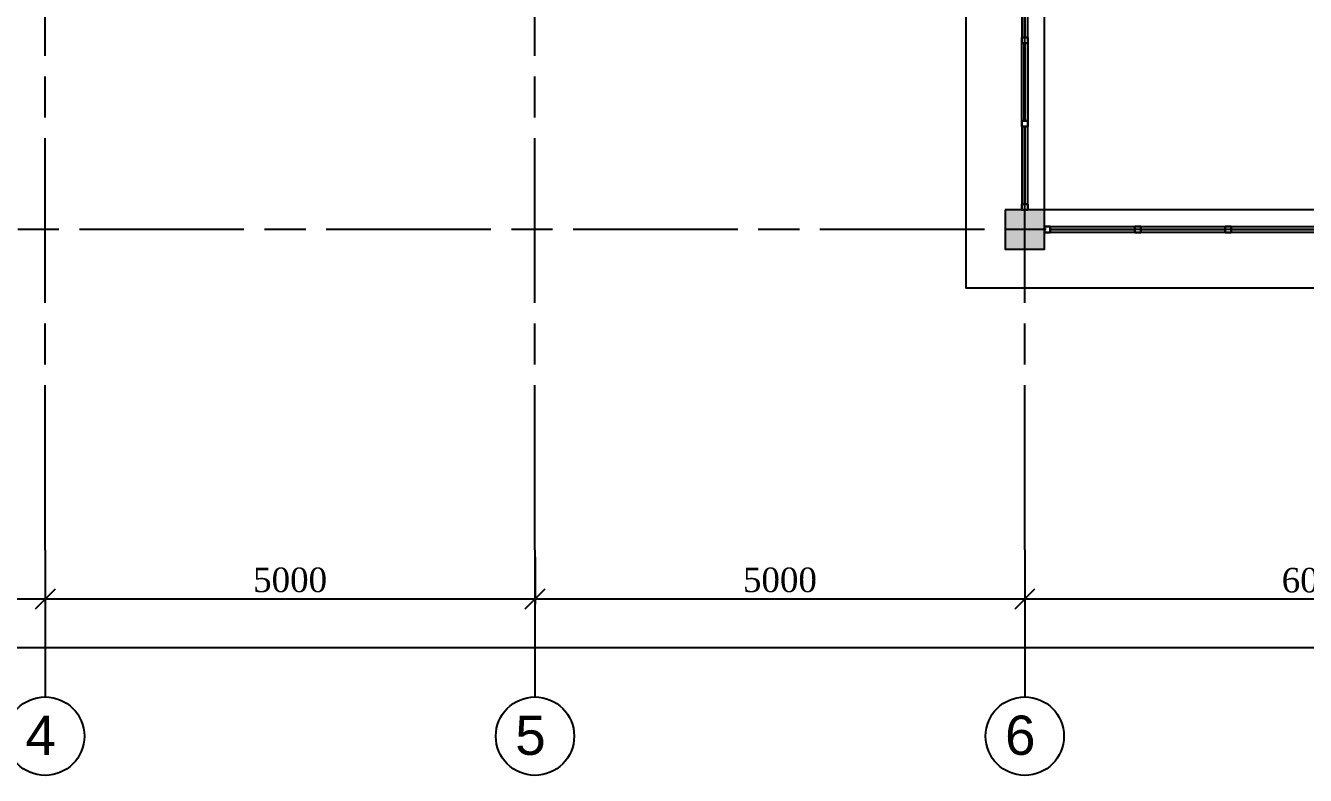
# Model space of a CAD drawing. Header units: inches. Extents: x 2870606 to 3671143, y -733551 to -473558.
# Drawn here: x 3539744 to 3552808, y -526992 to -519343 of the extents above; entities that cross this region are included whole.
import ezdxf

# ---------------------------------------------------------------- set-up
doc = ezdxf.new("R2010")
doc.units = ezdxf.units.IN
doc.header["$MEASUREMENT"] = 0
doc.linetypes.add('ACAD_ISO08W100', pattern=[36, 24, -3, 6, -3])
doc.layers.add('A_Windows', color=160, linetype='Continuous')
doc.styles.add('J~stule', font='dutch.ttf')
doc.styles.add('стиль3', font='arial.ttf', dxfattribs={"height": 250})
doc.dimstyles.new('J~style', dxfattribs={"dimscale": 100, "dimtxt": 2.5, "dimasz": 2, "dimexe": 0.55, "dimexo": 0.725, "dimtad": 1, "dimdec": 0, "dimdsep": 46, "dimtxsty": 'J~stule', "dimblk": 'OBLIQUE', "dimcen": 2, "dimdle": 0.5, "dimadec": 0, "dimazin": 0, "dimtfac": 1, "dimtdec": 0, "dimtmove": 0, "dimatfit": 3, "dimfxl": 1, "dimarcsym": 0})

# ---------------------------------------------------------------- blocks, each defined once
blk = doc.blocks.new('*U94')
at = {"color": 7, "lineweight": 30}
for points in [[(0, 60), (60, 60), (60, 0), (0, 0)], [(910, 60), (850, 60), (850, 0), (910, 0)]]:
    blk.add_lwpolyline(points, close=True, dxfattribs=at)
at = {"color": 4, "lineweight": 25}
for points in [[(60, 60), (850, 60), (850, 0), (60, 0)], [(60, 35), (850, 35), (850, 25), (60, 25)]]:
    blk.add_lwpolyline(points, close=True, dxfattribs=at)
blk = doc.blocks.new('*U95')
at = {"color": 7, "lineweight": 30}
for points in [[(0, 60), (60, 60), (60, 0), (0, 0)], [(900, 60), (840, 60), (840, 0), (900, 0)]]:
    blk.add_lwpolyline(points, close=True, dxfattribs=at)
at = {"color": 4, "lineweight": 25}
for points in [[(60, 60), (840, 60), (840, 0), (60, 0)], [(60, 35), (840, 35), (840, 25), (60, 25)]]:
    blk.add_lwpolyline(points, close=True, dxfattribs=at)
blk = doc.blocks.new('*U96')
at = {"color": 7, "lineweight": 30}
for points in [[(0, 60), (60, 60), (60, 0), (0, 0)], [(983, 60), (923, 60), (923, 0), (983, 0)]]:
    blk.add_lwpolyline(points, close=True, dxfattribs=at)
at = {"color": 4, "lineweight": 25}
for points in [[(60, 60), (923, 60), (923, 0), (60, 0)], [(60, 35), (923, 35), (923, 25), (60, 25)]]:
    blk.add_lwpolyline(points, close=True, dxfattribs=at)
blk = doc.blocks.new('_Oblique')
at = {"color": 0, "linetype": 'ByBlock', "lineweight": -2}
blk.add_line((-0.5, -0.5), (0.5, 0.5), dxfattribs=at)
blk = doc.blocks.new('*D918')
at = {"color": 0, "lineweight": -2, "transparency": 16777216}
for p, q in [((3534944, -524765), (3534944, -525247)), ((3539944, -524765), (3539944, -525247)), ((3534894, -525192), (3539994, -525192))]:
    blk.add_line(p, q, dxfattribs=at)
at = {"layer": 'Defpoints', "color": 0, "lineweight": 35, "transparency": 16777216}
for p in [(3534944, -524692), (3539944, -524692), (3539944, -525192)]:
    blk.add_point(p, dxfattribs=at)
at = {"color": 0, "lineweight": -2, "transparency": 16777216, "xscale": 200, "yscale": 200, "zscale": 200, "rotation": 180}
blk.add_blockref('_Oblique', (3534944, -525192), dxfattribs=at)
at = {"color": 0, "lineweight": -2, "transparency": 16777216, "xscale": 200, "yscale": 200, "zscale": 200}
blk.add_blockref('_Oblique', (3539944, -525192), dxfattribs=at)
at = {"color": 0, "transparency": 16777216, "insert": (3537444, -524999), "char_height": 250, "attachment_point": 5, "style": 'J~stule'}
blk.add_mtext('5000', dxfattribs=at)
blk = doc.blocks.new('*D919')
at = {"color": 0, "lineweight": -2, "transparency": 16777216}
for p, q in [((3539944, -524765), (3539944, -525247)), ((3544944, -524765), (3544944, -525247)), ((3539894, -525192), (3544994, -525192))]:
    blk.add_line(p, q, dxfattribs=at)
at = {"layer": 'Defpoints', "color": 0, "lineweight": 35, "transparency": 16777216}
for p in [(3539944, -524692), (3544944, -524692), (3544944, -525192)]:
    blk.add_point(p, dxfattribs=at)
at = {"color": 0, "lineweight": -2, "transparency": 16777216, "xscale": 200, "yscale": 200, "zscale": 200, "rotation": 180}
blk.add_blockref('_Oblique', (3539944, -525192), dxfattribs=at)
at = {"color": 0, "lineweight": -2, "transparency": 16777216, "xscale": 200, "yscale": 200, "zscale": 200}
blk.add_blockref('_Oblique', (3544944, -525192), dxfattribs=at)
at = {"color": 0, "transparency": 16777216, "insert": (3542444, -524999), "char_height": 250, "attachment_point": 5, "style": 'J~stule'}
blk.add_mtext('5000', dxfattribs=at)
blk = doc.blocks.new('*D920')
at = {"color": 0, "lineweight": -2, "transparency": 16777216}
for p, q in [((3544944, -524765), (3544944, -525247)), ((3549944, -524765), (3549944, -525247)), ((3544894, -525192), (3549994, -525192))]:
    blk.add_line(p, q, dxfattribs=at)
at = {"layer": 'Defpoints', "color": 0, "lineweight": 35, "transparency": 16777216}
for p in [(3544944, -524692), (3549944, -524692), (3549944, -525192)]:
    blk.add_point(p, dxfattribs=at)
at = {"color": 0, "lineweight": -2, "transparency": 16777216, "xscale": 200, "yscale": 200, "zscale": 200, "rotation": 180}
blk.add_blockref('_Oblique', (3544944, -525192), dxfattribs=at)
at = {"color": 0, "lineweight": -2, "transparency": 16777216, "xscale": 200, "yscale": 200, "zscale": 200}
blk.add_blockref('_Oblique', (3549944, -525192), dxfattribs=at)
at = {"color": 0, "transparency": 16777216, "insert": (3547444, -524999), "char_height": 250, "attachment_point": 5, "style": 'J~stule'}
blk.add_mtext('5000', dxfattribs=at)
blk = doc.blocks.new('*D921')
at = {"color": 0, "lineweight": -2, "transparency": 16777216}
for p, q in [((3549944, -524765), (3549944, -525247)), ((3555944, -524765), (3555944, -525247)), ((3549894, -525192), (3555994, -525192))]:
    blk.add_line(p, q, dxfattribs=at)
at = {"layer": 'Defpoints', "color": 0, "lineweight": 35, "transparency": 16777216}
for p in [(3549944, -524692), (3555944, -524692), (3555944, -525192)]:
    blk.add_point(p, dxfattribs=at)
at = {"color": 0, "lineweight": -2, "transparency": 16777216, "xscale": 200, "yscale": 200, "zscale": 200, "rotation": 180}
blk.add_blockref('_Oblique', (3549944, -525192), dxfattribs=at)
at = {"color": 0, "lineweight": -2, "transparency": 16777216, "xscale": 200, "yscale": 200, "zscale": 200}
blk.add_blockref('_Oblique', (3555944, -525192), dxfattribs=at)
at = {"color": 0, "transparency": 16777216, "insert": (3552944, -525002), "char_height": 250, "attachment_point": 5, "style": 'J~stule'}
blk.add_mtext('6000', dxfattribs=at)
blk = doc.blocks.new('*D928')
at = {"color": 0, "lineweight": -2, "transparency": 16777216}
for p, q in [((3525944, -524765), (3525944, -525747)), ((3585944, -524765), (3585944, -525747)), ((3585994, -525692), (3525894, -525692))]:
    blk.add_line(p, q, dxfattribs=at)
at = {"layer": 'Defpoints', "color": 0, "lineweight": 35, "transparency": 16777216}
for p in [(3525944, -524692), (3585944, -524692), (3525944, -525692)]:
    blk.add_point(p, dxfattribs=at)
at = {"color": 0, "lineweight": -2, "transparency": 16777216, "xscale": 200, "yscale": 200, "zscale": 200, "rotation": 180}
blk.add_blockref('_Oblique', (3525944, -525692), dxfattribs=at)
at = {"color": 0, "lineweight": -2, "transparency": 16777216, "xscale": 200, "yscale": 200, "zscale": 200}
blk.add_blockref('_Oblique', (3585944, -525692), dxfattribs=at)
at = {"color": 0, "transparency": 16777216, "insert": (3555944, -525502), "char_height": 250, "attachment_point": 5, "style": 'J~stule'}
blk.add_mtext('60000', dxfattribs=at)

msp = doc.modelspace()

# ---------------------------------------------------------------- hatches: boundary and pattern name
h = msp.add_hatch(color=256)
h.dxf.hatch_style = 1
h.paths.add_polyline_path([(3550143.68, -521623.13), (3550143.68, -521223.13), (3549743.68, -521223.13), (3549743.68, -521623.13)])

# ---------------------------------------------------------------- linework, layer by layer
at = {"color": 252, "linetype": 'ACAD_ISO08W100', "ltscale": 70}
for p, q in [((3539943.68, -524692.02), (3539943.68, -496403.85)), ((3544943.68, -524692.02), (3544943.68, -496403.85)), ((3549943.68, -524692.02), (3549943.68, -496403.85)), ((3587332.87, -521423.13), (3525281.82, -521423.13))]:
    msp.add_line(p, q, dxfattribs=at)
at = {"linetype": 'Continuous'}
for p, q in [((3539943.68, -524692.02), (3539943.68, -526192.02)), ((3544943.68, -524692.02), (3544943.68, -526192.02)), ((3549943.68, -524692.02), (3549943.68, -526192.02))]:
    msp.add_line(p, q, dxfattribs=at)
for points in [[(3561743.68, -518223.13), (3561743.68, -521223.13), (3550143.68, -521223.13), (3550143.68, -518223.13)], [(3562543.68, -518623.13), (3562543.68, -522023.13), (3549343.68, -522023.13), (3549343.68, -518623.13)]]:
    msp.add_lwpolyline(points)
msp.add_lwpolyline([(3549743.68, -521223.13), (3549743.68, -521623.13), (3550143.68, -521623.13), (3550143.68, -521223.13)], close=True)
for centre in [(3539943.68, -526592.02), (3544943.68, -526592.02), (3549943.68, -526592.02)]:
    msp.add_circle(centre, 400, dxfattribs=at)

# ---------------------------------------------------------------- block references
at = {"layer": 'A_Windows', "color": 5, "lineweight": 30, "xscale": -1, "rotation": 269.9999846070635}
for name, p in [('*U95', (3549913.68, -519523.13)), ('*U94', (3549913.68, -521223.13))]:
    msp.add_blockref(name, p, dxfattribs=at)
at = {"layer": 'A_Windows', "color": 5, "lineweight": 30}
for name, p, rotation in [('*U94', (3549913.68, -519463.13), 270.0000153929365), ('*U96', (3550143.68, -521453.13), 1.539293650729129e-05), ('*U96', (3551066.68, -521453.13), 1.539293650729129e-05), ('*U96', (3551989.68, -521453.13), 1.539293650729129e-05)]:
    msp.add_blockref(name, p, dxfattribs=dict(at, rotation=rotation))

# ---------------------------------------------------------------- texts
at = {"linetype": 'Continuous', "char_height": 400, "attachment_point": 2, "style": 'стиль3'}
for s, insert in [('4', (3539897.4, -526382.35)), ('5', (3544897.4, -526382.35)), ('6', (3549897.4, -526382.35))]:
    msp.add_mtext(s, dxfattribs=dict(at, insert=insert))

# ---------------------------------------------------------------- dimensions: what is measured, and where the dimension line sits
for base, p1, p2, picture, middle in [((3525943.68, -525692.02), (3585943.68, -524692.02), (3525943.68, -524692.02), '*D928', (3555943.68, -525502.01)), ((3539943.68, -525192.02), (3534943.68, -524692.02), (3539943.68, -524692.02), '*D918', (3537443.68, -524999.32)), ((3544943.68, -525192.02), (3539943.68, -524692.02), (3544943.68, -524692.02), '*D919', (3542443.68, -524999.32)), ((3549943.68, -525192.02), (3544943.68, -524692.02), (3549943.68, -524692.02), '*D920', (3547443.68, -524999.32)), ((3555943.68, -525192.02), (3549943.68, -524692.02), (3555943.68, -524692.02), '*D921', (3552943.68, -525002.01))]:
    dim = msp.add_linear_dim(base=base, p1=p1, p2=p2, dimstyle='J~style', override={"dimdec": 1, "dimtdec": 1})
    dim.commit()
    dim.dimension.update_dxf_attribs({"geometry": picture, "text_midpoint": middle})

doc.saveas('drawing.dxf')
